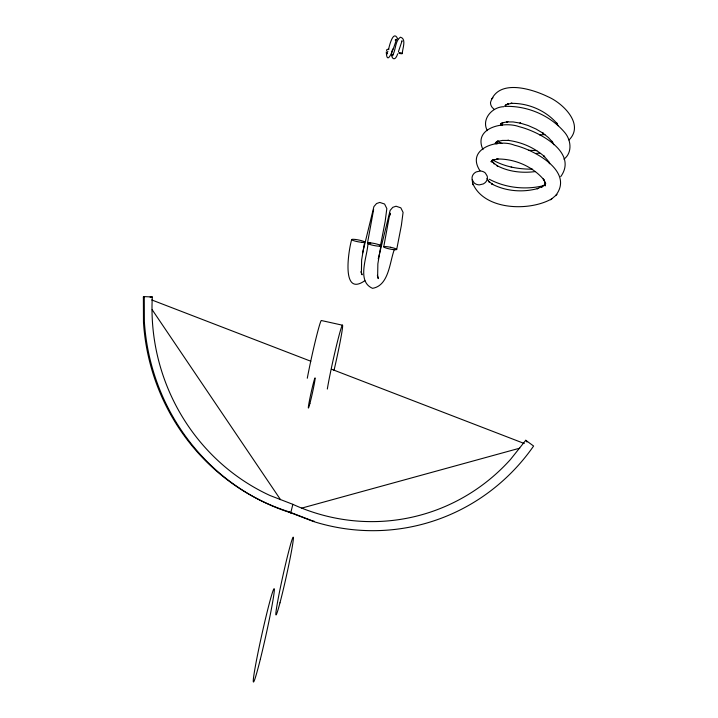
<?xml version="1.0" encoding="UTF-8"?>
<svg xmlns="http://www.w3.org/2000/svg" width="718" height="718" viewBox="0 0 718 718"><rect width="100%" height="100%" fill="white"/><g stroke="black" fill="none" stroke-linecap="round" stroke-linejoin="round"><path stroke-width="1.08" d="M373.629 209.485L367.508 243.025M392.917 48.959C389.057 55.573 394.191 64.476 397.682 53.823M402.34 53.482C399.531 51.472 396.453 53.554 401.434 53.742A2.19 0.467 10.6 0 0 402.34 53.482C402.233 48.986 406.873 38.907 400.42 37.174C394.721 41.222 396.156 50.26 392.252 55.798L393.132 54.873M386.284 51.884C387.029 69.799 395.762 41.949 396.444 39.239L395.789 39.993M351.676 239.668C348.903 248.527 340.44 297.898 364.861 280.675M364.636 242.011L361.63 260.015L361.396 273.011L361.163 271.512L362.087 274.814L361.378 273.298M367.912 243.474C367.634 256.12 356.083 281.303 372.543 288.331C389.039 285.531 389.596 261.998 394.379 249.388M380.872 245.807L377.865 263.82L377.641 276.807L377.408 275.317L378.323 278.611L377.614 277.103M505.176 106.47L505.526 104.675M380.468 245.682L385.153 221.512L386.831 208.579L384.588 204.038L379.795 202.422L376.555 203.535L373.907 206.596L362.545 253.122M383.744 246.821L389.901 213.282L390.206 214.978M396.704 249.487L401.389 225.308L403.076 212.375L400.824 207.834L396.031 206.219L392.791 207.331L390.143 210.401L378.233 258.884M292.854 504.341A201.085 192.936 75.4 0 0 510.525 459.43L525.764 440.278L533.609 446.04A210.437 201.911 75.4 0 1 313.56 521.537L290.772 512.805L292.854 504.332L270.058 495.528A201.085 192.783 75.7 0 1 152.306 296.983L144.255 296.615L143.385 297.333M492.081 160.276L491.606 162.026L492.835 159.764M388.609 49.165C389.309 46.105 393.347 28.971 397.745 38.996M398.409 51.732L402.107 40.764L401.757 41.177M387.899 51.211L386.526 54.245L387.594 53.428M545.429 183.162L544.226 185.666L545.133 184.203M569.024 139.983C584.874 124.151 562.508 102.88 547.816 96.67C531.984 88.924 497.942 78.235 490.511 102.396A7.979 7.081 28.5 0 0 492.458 107.727L493.948 109.082M500.76 125.067L501.99 122.796M555.651 195.547C574.714 171.324 533.429 149.604 514.555 145.251C498.265 138.35 465.3 148.599 480.01 170.785M491.704 99.012L492.97 97.729M560.695 176.673C578.546 152.09 538.069 131.286 519.267 126.718C503.973 120.956 472.803 127.58 482.981 149.658M492.288 160.527L490.933 161.703L494.397 159.477M472.543 182.919C483.528 210.383 529.345 211.711 551.783 198.814M563.935 159.154C572.381 152.916 571.178 140.468 565.129 132.983C550.769 115.598 527.676 105.672 505.212 106.39M545.698 183.727L541.525 187.254L542.682 186.267L537.154 188.771L538.294 188.385C522.937 192.729 505.723 191.392 491.57 183.835L492.745 184.445L488.294 180.972L489.353 182.175L486.939 178.54M550.625 199.792L556.971 194.443M504.969 105.851L508.407 103.652L506.953 104.388L512.087 103.212L510.722 103.383C528.242 102.88 546.308 110.635 557.545 124.169L556.71 123.011L558.11 125.713M500.841 124.124L503.39 122.491M301.623 508.138L519.751 448.176M544.1 134.67L544.917 134.472L539.703 134.948M544.047 185.567C525.899 190.099 505.822 188.053 489.254 179.222M503.856 106.695C492.171 106.811 481.051 119.341 487.334 130.649M502.851 122.796L507.922 121.629L506.558 121.934L513.137 121.934L520.55 123.164L519.922 123.002L528.098 125.515L536.086 129.061L543.355 133.404L542.754 133.018L548.498 137.623L552.725 142.415L551.98 141.177L553.829 144.731M492.88 160.141L498.077 158.938L496.668 159.037C514.447 158.525 532.765 166.388 544.172 180.11L543.239 178.988L545.608 183.539L545.034 181.95L545.456 185.845L545.384 184.05M395.169 40.037L395.699 39.948M535.7 153.481L539.703 153.122M535.341 171.575C522.201 173.298 508.281 171.826 496.542 165.382L497.646 166.1L493.266 162.681L494.217 163.955L492.431 161.263M150.08 297.072L152.315 296.983M532.532 169.188L532.146 169.179C518.836 169.215 505.248 166.935 493.517 160.392M528.457 150.286L536.813 150.592M511.153 167.106L511.701 167.186M388.905 49.21L387.208 49.407A1.975 1.355 11.5 0 0 386.679 50.718M342.477 325.209L321.368 320.524A36.573 1.58 -77.5 0 0 309.898 365.157L308.139 373.8A36.573 1.58 -77.5 0 0 307.286 378.242M151.749 299.945L310.795 361.235M331.716 369.294L524.239 443.491M497.843 141.563L501.891 143.51M144.255 296.615L144.363 321.637A210.437 201.749 75.7 0 0 290.772 512.814L288.663 511.701A208.561 199.954 75.7 0 1 143.483 322.247L143.385 296.714M290.772 512.805L288.69 511.71L311.361 520.424A208.561 200.116 75.4 0 0 314.457 521.367M525.764 440.278L527.003 442.019M152.153 309.691L280.523 499.647M501.092 123.505L502.304 125.336M496.3 141.706L497.52 143.546M500.976 123.523L501.317 124.16M549.414 163.435L547.978 160.679L543.804 155.941L544.639 156.712C534.398 147.657 521.331 141.958 507.779 140.351L508.838 140.423L502.331 140.423L497.08 141.626L498.66 141.123L495.169 143.367L497.673 140.907L496.03 143.914L496.641 142.227L497.08 143.95L496.901 142.191M472.22 179.76L474.086 182.857A7.548 6.668 -5.9 0 0 479.453 184.858L483.331 183.925L484.964 182.812A7.979 7.054 -5.9 0 0 487.414 177.911L487.217 176.125L485.35 173.029A7.548 6.668 -5.9 0 0 479.992 171.019L476.106 171.961L474.472 173.065A7.979 7.054 -5.9 0 0 472.031 177.965L472.731 184.697M549.432 162.088L549.647 163.758M501.361 123.254L501.541 125.013M492.216 160.24L492.404 162.017M379.768 245.134A6.597 0.933 11 0 1 378.018 246.121L376.51 245.942A6.597 0.933 11 0 1 371.538 244.946L370.129 244.542A6.597 0.933 11 0 1 370.775 243.169M379.427 245.942A6.597 0.924 11.4 0 0 379.75 245.062L378.79 244.667A6.641 0.933 11.4 0 0 374.293 243.474L372.606 243.16A6.597 0.924 11.4 0 0 368.235 243.644M327.327 389.039A36.573 1.58 -77.5 0 1 337.173 342.773A36.573 1.58 -77.5 0 1 342.468 328.045A36.573 1.58 -77.5 0 1 333.996 370.47M389.874 213.282L389.793 214.924L389.901 213.282M361.782 242.316L360.265 242.137A6.597 0.933 11 0 1 355.302 241.149L353.893 240.745A6.597 0.933 11 0 1 353.66 239.3A6.597 0.933 11 0 1 363.182 241.203A6.597 0.933 11 0 1 361.782 242.316M390.538 247.27L388.851 246.956A6.597 0.924 11.4 0 0 384.049 247.207A6.597 0.924 11.4 0 0 392.665 249.514A6.597 0.924 11.4 0 0 395.986 248.859L395.026 248.473A6.597 0.924 11.4 0 0 390.538 247.27M260.347 659.196A47.837 2.073 -77.5 0 0 274.159 588.697A47.837 2.073 -77.5 0 0 256.873 658.298A47.837 2.073 -77.5 0 0 260.347 659.196M309.925 403.372A15.491 0.673 -77.5 0 0 315.139 378.278A15.491 0.673 -77.5 0 0 310.104 397.332A15.491 0.673 -77.5 0 0 309.925 403.372M279.975 602.815A39.84 1.723 -77.5 0 0 293.393 538.276A39.84 1.723 -77.5 0 0 280.442 587.288A39.84 1.723 -77.5 0 0 279.975 602.815"/></g></svg>
